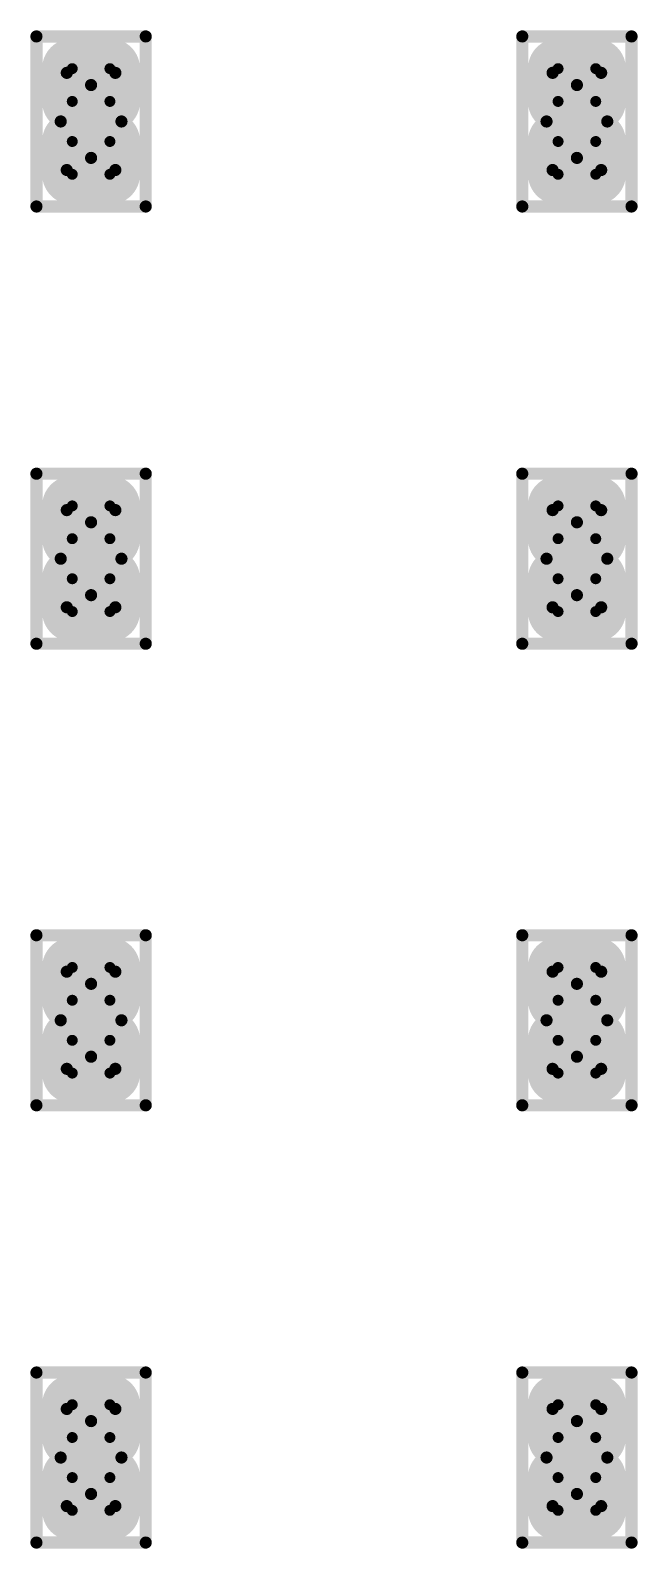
# Model space of a CAD drawing. Header units: millimetres. Extents: x 169 to 355, y 129 to 253.
# Drawn here: x 195.75 to 198.25, y 152.62 to 158.87 of the extents above; entities that cross this region are included whole.
import ezdxf

# ---------------------------------------------------------------- set-up
doc = ezdxf.new("R2010")
doc.units = ezdxf.units.MM
for name, color, linetype in [('Mechanical1', 6, 'Continuous'), ('Mechanical15', 56, 'Continuous'), ('TopLayer', 1, 'Continuous'), ('TopPaste', 8, 'Continuous'), ('TopSolder', 216, 'Continuous')]:
    doc.layers.add(name, color=color, linetype=linetype)

# ---------------------------------------------------------------- blocks, each defined once
blk = doc.blocks.new('R01005_1429')
at = {"layer": 'Mechanical1', "const_width": 0.05}
for points in [[(-0.1999, 0.1001), (0.2001, 0.1001)], [(-0.1999, 0.1001), (-0.1999, -0.0999)], [(0.2001, 0.1001), (0.2001, -0.0999)], [(-0.1999, -0.0999), (0.2001, -0.0999)]]:
    blk.add_lwpolyline(points, dxfattribs=at)
at = {"layer": 'Mechanical1', "const_width": 0.025}
for points in [[(-0.2124, 0.1001, 1), (-0.1874, 0.1001, 1)], [(-0.2124, 0.1001, 1), (-0.1874, 0.1001, 1)], [(0.1876, 0.1001, 1), (0.2126, 0.1001, 1)], [(0.1876, 0.1001, 1), (0.2126, 0.1001, 1)], [(-0.2124, -0.0999, 1), (-0.1874, -0.0999, 1)], [(-0.2124, -0.0999, 1), (-0.1874, -0.0999, 1)], [(0.1876, -0.0999, 1), (0.2126, -0.0999, 1)], [(0.1876, -0.0999, 1), (0.2126, -0.0999, 1)]]:
    blk.add_lwpolyline(points, format="xyb", close=True, dxfattribs=at)
at = {"layer": 'Mechanical15', "const_width": 0.05}
for points in [[(-0.35, 0.225), (0.35, 0.225)], [(-0.35, 0.225), (-0.35, -0.225)], [(0.35, 0.225), (0.35, -0.225)], [(0, 0.125), (0, -0.125)], [(-0.15, 0), (0.15, 0)], [(-0.35, -0.225), (0.35, -0.225)]]:
    blk.add_lwpolyline(points, dxfattribs=at)
at = {"layer": 'Mechanical15', "const_width": 0.025}
for points in [[(-0.3625, 0.225, 1), (-0.3375, 0.225, 1)], [(-0.3625, 0.225, 1), (-0.3375, 0.225, 1)], [(0.3375, 0.225, 1), (0.3625, 0.225, 1)], [(0.3375, 0.225, 1), (0.3625, 0.225, 1)], [(-0.0125, 0.125, 1), (0.0125, 0.125, 1)], [(-0.1625, 0, 1), (-0.1375, 0, 1)], [(0.1375, 0, 1), (0.1625, 0, 1)], [(-0.0125, -0.125, 1), (0.0125, -0.125, 1)], [(-0.3625, -0.225, 1), (-0.3375, -0.225, 1)], [(-0.3625, -0.225, 1), (-0.3375, -0.225, 1)], [(0.3375, -0.225, 1), (0.3625, -0.225, 1)], [(0.3375, -0.225, 1), (0.3625, -0.225, 1)]]:
    blk.add_lwpolyline(points, format="xyb", close=True, dxfattribs=at)
at = {"layer": 'TopLayer', "const_width": 0.0225}
for points in [[(-0.2287, 0.0775, 1), (-0.2063, 0.0775, 1)], [(-0.0937, 0.0775, 1), (-0.0712, 0.0775, 1)], [(0.0712, 0.0775, 1), (0.0937, 0.0775, 1)], [(0.2063, 0.0775, 1), (0.2287, 0.0775, 1)], [(-0.2287, -0.0775, 1), (-0.2063, -0.0775, 1)], [(-0.0937, -0.0775, 1), (-0.0712, -0.0775, 1)], [(0.0712, -0.0775, 1), (0.0937, -0.0775, 1)], [(0.2063, -0.0775, 1), (0.2287, -0.0775, 1)]]:
    blk.add_lwpolyline(points, format="xyb", close=True, dxfattribs=at)
at = {"layer": 'TopLayer'}
for points in [[(-0.24, 0.0775), (-0.24, -0.0775), (-0.06, 0.0775), (-0.06, -0.0775)], [(-0.2175, 0.1), (-0.2175, -0.1), (-0.0825, 0.1), (-0.0825, -0.1)], [(0.06, 0.0775), (0.06, -0.0775), (0.24, 0.0775), (0.24, -0.0775)], [(0.0825, 0.1), (0.0825, -0.1), (0.2175, 0.1), (0.2175, -0.1)]]:
    blk.add_solid(points, dxfattribs=at)
at = {"layer": 'TopPaste', "const_width": 0.0225}
for points in [[(-0.2287, 0.0775, 1), (-0.2063, 0.0775, 1)], [(-0.0937, 0.0775, 1), (-0.0712, 0.0775, 1)], [(0.0712, 0.0775, 1), (0.0937, 0.0775, 1)], [(0.2063, 0.0775, 1), (0.2287, 0.0775, 1)], [(-0.2287, -0.0775, 1), (-0.2063, -0.0775, 1)], [(-0.0937, -0.0775, 1), (-0.0712, -0.0775, 1)], [(0.0712, -0.0775, 1), (0.0937, -0.0775, 1)], [(0.2063, -0.0775, 1), (0.2287, -0.0775, 1)]]:
    blk.add_lwpolyline(points, format="xyb", close=True, dxfattribs=at)
at = {"layer": 'TopPaste'}
for points in [[(-0.24, 0.0775), (-0.24, -0.0775), (-0.06, 0.0775), (-0.06, -0.0775)], [(-0.2175, 0.1), (-0.2175, -0.1), (-0.0825, 0.1), (-0.0825, -0.1)], [(0.06, 0.0775), (0.06, -0.0775), (0.24, 0.0775), (0.24, -0.0775)], [(0.0825, 0.1), (0.0825, -0.1), (0.2175, 0.1), (0.2175, -0.1)]]:
    blk.add_solid(points, dxfattribs=at)
at = {"layer": 'TopSolder', "const_width": 0.1241}
for points in [[(-0.2795, 0.0775, 1), (-0.1555, 0.0775, 1)], [(-0.1445, 0.0775, 1), (-0.0204, 0.0775, 1)], [(0.0204, 0.0775, 1), (0.1445, 0.0775, 1)], [(0.1555, 0.0775, 1), (0.2795, 0.0775, 1)], [(-0.2795, -0.0775, 1), (-0.1555, -0.0775, 1)], [(-0.1445, -0.0775, 1), (-0.0204, -0.0775, 1)], [(0.0204, -0.0775, 1), (0.1445, -0.0775, 1)], [(0.1555, -0.0775, 1), (0.2795, -0.0775, 1)]]:
    blk.add_lwpolyline(points, format="xyb", close=True, dxfattribs=at)
at = {"layer": 'TopSolder'}
for points in [[(-0.2175, 0.2016), (-0.2175, -0.2016), (-0.0825, 0.2016), (-0.0825, -0.2016)], [(0.0825, 0.2016), (0.0825, -0.2016), (0.2175, 0.2016), (0.2175, -0.2016)], [(-0.3416, 0.0775), (-0.3416, -0.0775), (0.0416, 0.0775), (0.0416, -0.0775)], [(-0.0416, 0.0775), (-0.0416, -0.0775), (0.3416, 0.0775), (0.3416, -0.0775)]]:
    blk.add_solid(points, dxfattribs=at)
blk = doc.blocks.new('R01005_1430')
at = {"layer": 'Mechanical1', "const_width": 0.05}
for points in [[(-0.1999, 0.1001), (0.2001, 0.1001)], [(-0.1999, 0.1001), (-0.1999, -0.0999)], [(0.2001, 0.1001), (0.2001, -0.0999)], [(-0.1999, -0.0999), (0.2001, -0.0999)]]:
    blk.add_lwpolyline(points, dxfattribs=at)
at = {"layer": 'Mechanical1', "const_width": 0.025}
for points in [[(-0.2124, 0.1001, 1), (-0.1874, 0.1001, 1)], [(-0.2124, 0.1001, 1), (-0.1874, 0.1001, 1)], [(0.1876, 0.1001, 1), (0.2126, 0.1001, 1)], [(0.1876, 0.1001, 1), (0.2126, 0.1001, 1)], [(-0.2124, -0.0999, 1), (-0.1874, -0.0999, 1)], [(-0.2124, -0.0999, 1), (-0.1874, -0.0999, 1)], [(0.1876, -0.0999, 1), (0.2126, -0.0999, 1)], [(0.1876, -0.0999, 1), (0.2126, -0.0999, 1)]]:
    blk.add_lwpolyline(points, format="xyb", close=True, dxfattribs=at)
at = {"layer": 'Mechanical15', "const_width": 0.05}
for points in [[(-0.35, 0.225), (0.35, 0.225)], [(-0.35, 0.225), (-0.35, -0.225)], [(0.35, 0.225), (0.35, -0.225)], [(0, 0.125), (0, -0.125)], [(-0.15, 0), (0.15, 0)], [(-0.35, -0.225), (0.35, -0.225)]]:
    blk.add_lwpolyline(points, dxfattribs=at)
at = {"layer": 'Mechanical15', "const_width": 0.025}
for points in [[(-0.3625, 0.225, 1), (-0.3375, 0.225, 1)], [(-0.3625, 0.225, 1), (-0.3375, 0.225, 1)], [(0.3375, 0.225, 1), (0.3625, 0.225, 1)], [(0.3375, 0.225, 1), (0.3625, 0.225, 1)], [(-0.0125, 0.125, 1), (0.0125, 0.125, 1)], [(-0.1625, 0, 1), (-0.1375, 0, 1)], [(0.1375, 0, 1), (0.1625, 0, 1)], [(-0.0125, -0.125, 1), (0.0125, -0.125, 1)], [(-0.3625, -0.225, 1), (-0.3375, -0.225, 1)], [(-0.3625, -0.225, 1), (-0.3375, -0.225, 1)], [(0.3375, -0.225, 1), (0.3625, -0.225, 1)], [(0.3375, -0.225, 1), (0.3625, -0.225, 1)]]:
    blk.add_lwpolyline(points, format="xyb", close=True, dxfattribs=at)
at = {"layer": 'TopLayer', "const_width": 0.0225}
for points in [[(-0.2287, 0.0775, 1), (-0.2063, 0.0775, 1)], [(-0.0937, 0.0775, 1), (-0.0712, 0.0775, 1)], [(0.0712, 0.0775, 1), (0.0937, 0.0775, 1)], [(0.2063, 0.0775, 1), (0.2287, 0.0775, 1)], [(-0.2287, -0.0775, 1), (-0.2063, -0.0775, 1)], [(-0.0937, -0.0775, 1), (-0.0712, -0.0775, 1)], [(0.0712, -0.0775, 1), (0.0937, -0.0775, 1)], [(0.2063, -0.0775, 1), (0.2287, -0.0775, 1)]]:
    blk.add_lwpolyline(points, format="xyb", close=True, dxfattribs=at)
at = {"layer": 'TopLayer'}
for points in [[(-0.24, 0.0775), (-0.24, -0.0775), (-0.06, 0.0775), (-0.06, -0.0775)], [(-0.2175, 0.1), (-0.2175, -0.1), (-0.0825, 0.1), (-0.0825, -0.1)], [(0.06, 0.0775), (0.06, -0.0775), (0.24, 0.0775), (0.24, -0.0775)], [(0.0825, 0.1), (0.0825, -0.1), (0.2175, 0.1), (0.2175, -0.1)]]:
    blk.add_solid(points, dxfattribs=at)
at = {"layer": 'TopPaste', "const_width": 0.0225}
for points in [[(-0.2287, 0.0775, 1), (-0.2063, 0.0775, 1)], [(-0.0937, 0.0775, 1), (-0.0712, 0.0775, 1)], [(0.0712, 0.0775, 1), (0.0937, 0.0775, 1)], [(0.2063, 0.0775, 1), (0.2287, 0.0775, 1)], [(-0.2287, -0.0775, 1), (-0.2063, -0.0775, 1)], [(-0.0937, -0.0775, 1), (-0.0712, -0.0775, 1)], [(0.0712, -0.0775, 1), (0.0937, -0.0775, 1)], [(0.2063, -0.0775, 1), (0.2287, -0.0775, 1)]]:
    blk.add_lwpolyline(points, format="xyb", close=True, dxfattribs=at)
at = {"layer": 'TopPaste'}
for points in [[(-0.24, 0.0775), (-0.24, -0.0775), (-0.06, 0.0775), (-0.06, -0.0775)], [(-0.2175, 0.1), (-0.2175, -0.1), (-0.0825, 0.1), (-0.0825, -0.1)], [(0.06, 0.0775), (0.06, -0.0775), (0.24, 0.0775), (0.24, -0.0775)], [(0.0825, 0.1), (0.0825, -0.1), (0.2175, 0.1), (0.2175, -0.1)]]:
    blk.add_solid(points, dxfattribs=at)
at = {"layer": 'TopSolder', "const_width": 0.1241}
for points in [[(-0.2795, 0.0775, 1), (-0.1555, 0.0775, 1)], [(-0.1445, 0.0775, 1), (-0.0204, 0.0775, 1)], [(0.0204, 0.0775, 1), (0.1445, 0.0775, 1)], [(0.1555, 0.0775, 1), (0.2795, 0.0775, 1)], [(-0.2795, -0.0775, 1), (-0.1555, -0.0775, 1)], [(-0.1445, -0.0775, 1), (-0.0204, -0.0775, 1)], [(0.0204, -0.0775, 1), (0.1445, -0.0775, 1)], [(0.1555, -0.0775, 1), (0.2795, -0.0775, 1)]]:
    blk.add_lwpolyline(points, format="xyb", close=True, dxfattribs=at)
at = {"layer": 'TopSolder'}
for points in [[(-0.2175, 0.2016), (-0.2175, -0.2016), (-0.0825, 0.2016), (-0.0825, -0.2016)], [(0.0825, 0.2016), (0.0825, -0.2016), (0.2175, 0.2016), (0.2175, -0.2016)], [(-0.3416, 0.0775), (-0.3416, -0.0775), (0.0416, 0.0775), (0.0416, -0.0775)], [(-0.0416, 0.0775), (-0.0416, -0.0775), (0.3416, 0.0775), (0.3416, -0.0775)]]:
    blk.add_solid(points, dxfattribs=at)
blk = doc.blocks.new('R01005_1434')
at = {"layer": 'Mechanical1', "const_width": 0.05}
for points in [[(-0.1999, 0.1001), (0.2001, 0.1001)], [(-0.1999, 0.1001), (-0.1999, -0.0999)], [(0.2001, 0.1001), (0.2001, -0.0999)], [(-0.1999, -0.0999), (0.2001, -0.0999)]]:
    blk.add_lwpolyline(points, dxfattribs=at)
at = {"layer": 'Mechanical1', "const_width": 0.025}
for points in [[(-0.2124, 0.1001, 1), (-0.1874, 0.1001, 1)], [(-0.2124, 0.1001, 1), (-0.1874, 0.1001, 1)], [(0.1876, 0.1001, 1), (0.2126, 0.1001, 1)], [(0.1876, 0.1001, 1), (0.2126, 0.1001, 1)], [(-0.2124, -0.0999, 1), (-0.1874, -0.0999, 1)], [(-0.2124, -0.0999, 1), (-0.1874, -0.0999, 1)], [(0.1876, -0.0999, 1), (0.2126, -0.0999, 1)], [(0.1876, -0.0999, 1), (0.2126, -0.0999, 1)]]:
    blk.add_lwpolyline(points, format="xyb", close=True, dxfattribs=at)
at = {"layer": 'Mechanical15', "const_width": 0.05}
for points in [[(-0.35, 0.225), (0.35, 0.225)], [(-0.35, 0.225), (-0.35, -0.225)], [(0.35, 0.225), (0.35, -0.225)], [(0, 0.125), (0, -0.125)], [(-0.15, 0), (0.15, 0)], [(-0.35, -0.225), (0.35, -0.225)]]:
    blk.add_lwpolyline(points, dxfattribs=at)
at = {"layer": 'Mechanical15', "const_width": 0.025}
for points in [[(-0.3625, 0.225, 1), (-0.3375, 0.225, 1)], [(-0.3625, 0.225, 1), (-0.3375, 0.225, 1)], [(0.3375, 0.225, 1), (0.3625, 0.225, 1)], [(0.3375, 0.225, 1), (0.3625, 0.225, 1)], [(-0.0125, 0.125, 1), (0.0125, 0.125, 1)], [(-0.1625, 0, 1), (-0.1375, 0, 1)], [(0.1375, 0, 1), (0.1625, 0, 1)], [(-0.0125, -0.125, 1), (0.0125, -0.125, 1)], [(-0.3625, -0.225, 1), (-0.3375, -0.225, 1)], [(-0.3625, -0.225, 1), (-0.3375, -0.225, 1)], [(0.3375, -0.225, 1), (0.3625, -0.225, 1)], [(0.3375, -0.225, 1), (0.3625, -0.225, 1)]]:
    blk.add_lwpolyline(points, format="xyb", close=True, dxfattribs=at)
at = {"layer": 'TopLayer', "const_width": 0.0225}
for points in [[(-0.2287, 0.0775, 1), (-0.2063, 0.0775, 1)], [(-0.0937, 0.0775, 1), (-0.0712, 0.0775, 1)], [(0.0712, 0.0775, 1), (0.0937, 0.0775, 1)], [(0.2063, 0.0775, 1), (0.2287, 0.0775, 1)], [(-0.2287, -0.0775, 1), (-0.2063, -0.0775, 1)], [(-0.0937, -0.0775, 1), (-0.0712, -0.0775, 1)], [(0.0712, -0.0775, 1), (0.0937, -0.0775, 1)], [(0.2063, -0.0775, 1), (0.2287, -0.0775, 1)]]:
    blk.add_lwpolyline(points, format="xyb", close=True, dxfattribs=at)
at = {"layer": 'TopLayer'}
for points in [[(-0.24, 0.0775), (-0.24, -0.0775), (-0.06, 0.0775), (-0.06, -0.0775)], [(-0.2175, 0.1), (-0.2175, -0.1), (-0.0825, 0.1), (-0.0825, -0.1)], [(0.06, 0.0775), (0.06, -0.0775), (0.24, 0.0775), (0.24, -0.0775)], [(0.0825, 0.1), (0.0825, -0.1), (0.2175, 0.1), (0.2175, -0.1)]]:
    blk.add_solid(points, dxfattribs=at)
at = {"layer": 'TopPaste', "const_width": 0.0225}
for points in [[(-0.2287, 0.0775, 1), (-0.2063, 0.0775, 1)], [(-0.0937, 0.0775, 1), (-0.0712, 0.0775, 1)], [(0.0712, 0.0775, 1), (0.0937, 0.0775, 1)], [(0.2063, 0.0775, 1), (0.2287, 0.0775, 1)], [(-0.2287, -0.0775, 1), (-0.2063, -0.0775, 1)], [(-0.0937, -0.0775, 1), (-0.0712, -0.0775, 1)], [(0.0712, -0.0775, 1), (0.0937, -0.0775, 1)], [(0.2063, -0.0775, 1), (0.2287, -0.0775, 1)]]:
    blk.add_lwpolyline(points, format="xyb", close=True, dxfattribs=at)
at = {"layer": 'TopPaste'}
for points in [[(-0.24, 0.0775), (-0.24, -0.0775), (-0.06, 0.0775), (-0.06, -0.0775)], [(-0.2175, 0.1), (-0.2175, -0.1), (-0.0825, 0.1), (-0.0825, -0.1)], [(0.06, 0.0775), (0.06, -0.0775), (0.24, 0.0775), (0.24, -0.0775)], [(0.0825, 0.1), (0.0825, -0.1), (0.2175, 0.1), (0.2175, -0.1)]]:
    blk.add_solid(points, dxfattribs=at)
at = {"layer": 'TopSolder', "const_width": 0.1241}
for points in [[(-0.2795, 0.0775, 1), (-0.1555, 0.0775, 1)], [(-0.1445, 0.0775, 1), (-0.0204, 0.0775, 1)], [(0.0204, 0.0775, 1), (0.1445, 0.0775, 1)], [(0.1555, 0.0775, 1), (0.2795, 0.0775, 1)], [(-0.2795, -0.0775, 1), (-0.1555, -0.0775, 1)], [(-0.1445, -0.0775, 1), (-0.0204, -0.0775, 1)], [(0.0204, -0.0775, 1), (0.1445, -0.0775, 1)], [(0.1555, -0.0775, 1), (0.2795, -0.0775, 1)]]:
    blk.add_lwpolyline(points, format="xyb", close=True, dxfattribs=at)
at = {"layer": 'TopSolder'}
for points in [[(-0.2175, 0.2016), (-0.2175, -0.2016), (-0.0825, 0.2016), (-0.0825, -0.2016)], [(0.0825, 0.2016), (0.0825, -0.2016), (0.2175, 0.2016), (0.2175, -0.2016)], [(-0.3416, 0.0775), (-0.3416, -0.0775), (0.0416, 0.0775), (0.0416, -0.0775)], [(-0.0416, 0.0775), (-0.0416, -0.0775), (0.3416, 0.0775), (0.3416, -0.0775)]]:
    blk.add_solid(points, dxfattribs=at)
blk = doc.blocks.new('R01005_1435')
at = {"layer": 'Mechanical1', "const_width": 0.05}
for points in [[(-0.1999, 0.1001), (0.2001, 0.1001)], [(-0.1999, 0.1001), (-0.1999, -0.0999)], [(0.2001, 0.1001), (0.2001, -0.0999)], [(-0.1999, -0.0999), (0.2001, -0.0999)]]:
    blk.add_lwpolyline(points, dxfattribs=at)
at = {"layer": 'Mechanical1', "const_width": 0.025}
for points in [[(-0.2124, 0.1001, 1), (-0.1874, 0.1001, 1)], [(-0.2124, 0.1001, 1), (-0.1874, 0.1001, 1)], [(0.1876, 0.1001, 1), (0.2126, 0.1001, 1)], [(0.1876, 0.1001, 1), (0.2126, 0.1001, 1)], [(-0.2124, -0.0999, 1), (-0.1874, -0.0999, 1)], [(-0.2124, -0.0999, 1), (-0.1874, -0.0999, 1)], [(0.1876, -0.0999, 1), (0.2126, -0.0999, 1)], [(0.1876, -0.0999, 1), (0.2126, -0.0999, 1)]]:
    blk.add_lwpolyline(points, format="xyb", close=True, dxfattribs=at)
at = {"layer": 'Mechanical15', "const_width": 0.05}
for points in [[(-0.35, 0.225), (0.35, 0.225)], [(-0.35, 0.225), (-0.35, -0.225)], [(0.35, 0.225), (0.35, -0.225)], [(0, 0.125), (0, -0.125)], [(-0.15, 0), (0.15, 0)], [(-0.35, -0.225), (0.35, -0.225)]]:
    blk.add_lwpolyline(points, dxfattribs=at)
at = {"layer": 'Mechanical15', "const_width": 0.025}
for points in [[(-0.3625, 0.225, 1), (-0.3375, 0.225, 1)], [(-0.3625, 0.225, 1), (-0.3375, 0.225, 1)], [(0.3375, 0.225, 1), (0.3625, 0.225, 1)], [(0.3375, 0.225, 1), (0.3625, 0.225, 1)], [(-0.0125, 0.125, 1), (0.0125, 0.125, 1)], [(-0.1625, 0, 1), (-0.1375, 0, 1)], [(0.1375, 0, 1), (0.1625, 0, 1)], [(-0.0125, -0.125, 1), (0.0125, -0.125, 1)], [(-0.3625, -0.225, 1), (-0.3375, -0.225, 1)], [(-0.3625, -0.225, 1), (-0.3375, -0.225, 1)], [(0.3375, -0.225, 1), (0.3625, -0.225, 1)], [(0.3375, -0.225, 1), (0.3625, -0.225, 1)]]:
    blk.add_lwpolyline(points, format="xyb", close=True, dxfattribs=at)
at = {"layer": 'TopLayer', "const_width": 0.0225}
for points in [[(-0.2287, 0.0775, 1), (-0.2063, 0.0775, 1)], [(-0.0937, 0.0775, 1), (-0.0712, 0.0775, 1)], [(0.0712, 0.0775, 1), (0.0937, 0.0775, 1)], [(0.2063, 0.0775, 1), (0.2287, 0.0775, 1)], [(-0.2287, -0.0775, 1), (-0.2063, -0.0775, 1)], [(-0.0937, -0.0775, 1), (-0.0712, -0.0775, 1)], [(0.0712, -0.0775, 1), (0.0937, -0.0775, 1)], [(0.2063, -0.0775, 1), (0.2287, -0.0775, 1)]]:
    blk.add_lwpolyline(points, format="xyb", close=True, dxfattribs=at)
at = {"layer": 'TopLayer'}
for points in [[(-0.24, 0.0775), (-0.24, -0.0775), (-0.06, 0.0775), (-0.06, -0.0775)], [(-0.2175, 0.1), (-0.2175, -0.1), (-0.0825, 0.1), (-0.0825, -0.1)], [(0.06, 0.0775), (0.06, -0.0775), (0.24, 0.0775), (0.24, -0.0775)], [(0.0825, 0.1), (0.0825, -0.1), (0.2175, 0.1), (0.2175, -0.1)]]:
    blk.add_solid(points, dxfattribs=at)
at = {"layer": 'TopPaste', "const_width": 0.0225}
for points in [[(-0.2287, 0.0775, 1), (-0.2063, 0.0775, 1)], [(-0.0937, 0.0775, 1), (-0.0712, 0.0775, 1)], [(0.0712, 0.0775, 1), (0.0937, 0.0775, 1)], [(0.2063, 0.0775, 1), (0.2287, 0.0775, 1)], [(-0.2287, -0.0775, 1), (-0.2063, -0.0775, 1)], [(-0.0937, -0.0775, 1), (-0.0712, -0.0775, 1)], [(0.0712, -0.0775, 1), (0.0937, -0.0775, 1)], [(0.2063, -0.0775, 1), (0.2287, -0.0775, 1)]]:
    blk.add_lwpolyline(points, format="xyb", close=True, dxfattribs=at)
at = {"layer": 'TopPaste'}
for points in [[(-0.24, 0.0775), (-0.24, -0.0775), (-0.06, 0.0775), (-0.06, -0.0775)], [(-0.2175, 0.1), (-0.2175, -0.1), (-0.0825, 0.1), (-0.0825, -0.1)], [(0.06, 0.0775), (0.06, -0.0775), (0.24, 0.0775), (0.24, -0.0775)], [(0.0825, 0.1), (0.0825, -0.1), (0.2175, 0.1), (0.2175, -0.1)]]:
    blk.add_solid(points, dxfattribs=at)
at = {"layer": 'TopSolder', "const_width": 0.1241}
for points in [[(-0.2795, 0.0775, 1), (-0.1555, 0.0775, 1)], [(-0.1445, 0.0775, 1), (-0.0204, 0.0775, 1)], [(0.0204, 0.0775, 1), (0.1445, 0.0775, 1)], [(0.1555, 0.0775, 1), (0.2795, 0.0775, 1)], [(-0.2795, -0.0775, 1), (-0.1555, -0.0775, 1)], [(-0.1445, -0.0775, 1), (-0.0204, -0.0775, 1)], [(0.0204, -0.0775, 1), (0.1445, -0.0775, 1)], [(0.1555, -0.0775, 1), (0.2795, -0.0775, 1)]]:
    blk.add_lwpolyline(points, format="xyb", close=True, dxfattribs=at)
at = {"layer": 'TopSolder'}
for points in [[(-0.2175, 0.2016), (-0.2175, -0.2016), (-0.0825, 0.2016), (-0.0825, -0.2016)], [(0.0825, 0.2016), (0.0825, -0.2016), (0.2175, 0.2016), (0.2175, -0.2016)], [(-0.3416, 0.0775), (-0.3416, -0.0775), (0.0416, 0.0775), (0.0416, -0.0775)], [(-0.0416, 0.0775), (-0.0416, -0.0775), (0.3416, 0.0775), (0.3416, -0.0775)]]:
    blk.add_solid(points, dxfattribs=at)
blk = doc.blocks.new('R01005_1450')
at = {"layer": 'Mechanical1', "const_width": 0.05}
for points in [[(-0.1999, 0.1001), (0.2001, 0.1001)], [(-0.1999, 0.1001), (-0.1999, -0.0999)], [(0.2001, 0.1001), (0.2001, -0.0999)], [(-0.1999, -0.0999), (0.2001, -0.0999)]]:
    blk.add_lwpolyline(points, dxfattribs=at)
at = {"layer": 'Mechanical1', "const_width": 0.025}
for points in [[(-0.2124, 0.1001, 1), (-0.1874, 0.1001, 1)], [(-0.2124, 0.1001, 1), (-0.1874, 0.1001, 1)], [(0.1876, 0.1001, 1), (0.2126, 0.1001, 1)], [(0.1876, 0.1001, 1), (0.2126, 0.1001, 1)], [(-0.2124, -0.0999, 1), (-0.1874, -0.0999, 1)], [(-0.2124, -0.0999, 1), (-0.1874, -0.0999, 1)], [(0.1876, -0.0999, 1), (0.2126, -0.0999, 1)], [(0.1876, -0.0999, 1), (0.2126, -0.0999, 1)]]:
    blk.add_lwpolyline(points, format="xyb", close=True, dxfattribs=at)
at = {"layer": 'Mechanical15', "const_width": 0.05}
for points in [[(-0.35, 0.225), (0.35, 0.225)], [(-0.35, 0.225), (-0.35, -0.225)], [(0.35, 0.225), (0.35, -0.225)], [(0, 0.125), (0, -0.125)], [(-0.15, 0), (0.15, 0)], [(-0.35, -0.225), (0.35, -0.225)]]:
    blk.add_lwpolyline(points, dxfattribs=at)
at = {"layer": 'Mechanical15', "const_width": 0.025}
for points in [[(-0.3625, 0.225, 1), (-0.3375, 0.225, 1)], [(-0.3625, 0.225, 1), (-0.3375, 0.225, 1)], [(0.3375, 0.225, 1), (0.3625, 0.225, 1)], [(0.3375, 0.225, 1), (0.3625, 0.225, 1)], [(-0.0125, 0.125, 1), (0.0125, 0.125, 1)], [(-0.1625, 0, 1), (-0.1375, 0, 1)], [(0.1375, 0, 1), (0.1625, 0, 1)], [(-0.0125, -0.125, 1), (0.0125, -0.125, 1)], [(-0.3625, -0.225, 1), (-0.3375, -0.225, 1)], [(-0.3625, -0.225, 1), (-0.3375, -0.225, 1)], [(0.3375, -0.225, 1), (0.3625, -0.225, 1)], [(0.3375, -0.225, 1), (0.3625, -0.225, 1)]]:
    blk.add_lwpolyline(points, format="xyb", close=True, dxfattribs=at)
at = {"layer": 'TopLayer', "const_width": 0.0225}
for points in [[(-0.2287, 0.0775, 1), (-0.2063, 0.0775, 1)], [(-0.0937, 0.0775, 1), (-0.0712, 0.0775, 1)], [(0.0712, 0.0775, 1), (0.0937, 0.0775, 1)], [(0.2063, 0.0775, 1), (0.2287, 0.0775, 1)], [(-0.2287, -0.0775, 1), (-0.2063, -0.0775, 1)], [(-0.0937, -0.0775, 1), (-0.0712, -0.0775, 1)], [(0.0712, -0.0775, 1), (0.0937, -0.0775, 1)], [(0.2063, -0.0775, 1), (0.2287, -0.0775, 1)]]:
    blk.add_lwpolyline(points, format="xyb", close=True, dxfattribs=at)
at = {"layer": 'TopLayer'}
for points in [[(-0.24, 0.0775), (-0.24, -0.0775), (-0.06, 0.0775), (-0.06, -0.0775)], [(-0.2175, 0.1), (-0.2175, -0.1), (-0.0825, 0.1), (-0.0825, -0.1)], [(0.06, 0.0775), (0.06, -0.0775), (0.24, 0.0775), (0.24, -0.0775)], [(0.0825, 0.1), (0.0825, -0.1), (0.2175, 0.1), (0.2175, -0.1)]]:
    blk.add_solid(points, dxfattribs=at)
at = {"layer": 'TopPaste', "const_width": 0.0225}
for points in [[(-0.2287, 0.0775, 1), (-0.2063, 0.0775, 1)], [(-0.0937, 0.0775, 1), (-0.0712, 0.0775, 1)], [(0.0712, 0.0775, 1), (0.0937, 0.0775, 1)], [(0.2063, 0.0775, 1), (0.2287, 0.0775, 1)], [(-0.2287, -0.0775, 1), (-0.2063, -0.0775, 1)], [(-0.0937, -0.0775, 1), (-0.0712, -0.0775, 1)], [(0.0712, -0.0775, 1), (0.0937, -0.0775, 1)], [(0.2063, -0.0775, 1), (0.2287, -0.0775, 1)]]:
    blk.add_lwpolyline(points, format="xyb", close=True, dxfattribs=at)
at = {"layer": 'TopPaste'}
for points in [[(-0.24, 0.0775), (-0.24, -0.0775), (-0.06, 0.0775), (-0.06, -0.0775)], [(-0.2175, 0.1), (-0.2175, -0.1), (-0.0825, 0.1), (-0.0825, -0.1)], [(0.06, 0.0775), (0.06, -0.0775), (0.24, 0.0775), (0.24, -0.0775)], [(0.0825, 0.1), (0.0825, -0.1), (0.2175, 0.1), (0.2175, -0.1)]]:
    blk.add_solid(points, dxfattribs=at)
at = {"layer": 'TopSolder', "const_width": 0.1241}
for points in [[(-0.2795, 0.0775, 1), (-0.1555, 0.0775, 1)], [(-0.1445, 0.0775, 1), (-0.0204, 0.0775, 1)], [(0.0204, 0.0775, 1), (0.1445, 0.0775, 1)], [(0.1555, 0.0775, 1), (0.2795, 0.0775, 1)], [(-0.2795, -0.0775, 1), (-0.1555, -0.0775, 1)], [(-0.1445, -0.0775, 1), (-0.0204, -0.0775, 1)], [(0.0204, -0.0775, 1), (0.1445, -0.0775, 1)], [(0.1555, -0.0775, 1), (0.2795, -0.0775, 1)]]:
    blk.add_lwpolyline(points, format="xyb", close=True, dxfattribs=at)
at = {"layer": 'TopSolder'}
for points in [[(-0.2175, 0.2016), (-0.2175, -0.2016), (-0.0825, 0.2016), (-0.0825, -0.2016)], [(0.0825, 0.2016), (0.0825, -0.2016), (0.2175, 0.2016), (0.2175, -0.2016)], [(-0.3416, 0.0775), (-0.3416, -0.0775), (0.0416, 0.0775), (0.0416, -0.0775)], [(-0.0416, 0.0775), (-0.0416, -0.0775), (0.3416, 0.0775), (0.3416, -0.0775)]]:
    blk.add_solid(points, dxfattribs=at)
blk = doc.blocks.new('R01005_1451')
at = {"layer": 'Mechanical1', "const_width": 0.05}
for points in [[(-0.1999, 0.1001), (0.2001, 0.1001)], [(-0.1999, 0.1001), (-0.1999, -0.0999)], [(0.2001, 0.1001), (0.2001, -0.0999)], [(-0.1999, -0.0999), (0.2001, -0.0999)]]:
    blk.add_lwpolyline(points, dxfattribs=at)
at = {"layer": 'Mechanical1', "const_width": 0.025}
for points in [[(-0.2124, 0.1001, 1), (-0.1874, 0.1001, 1)], [(-0.2124, 0.1001, 1), (-0.1874, 0.1001, 1)], [(0.1876, 0.1001, 1), (0.2126, 0.1001, 1)], [(0.1876, 0.1001, 1), (0.2126, 0.1001, 1)], [(-0.2124, -0.0999, 1), (-0.1874, -0.0999, 1)], [(-0.2124, -0.0999, 1), (-0.1874, -0.0999, 1)], [(0.1876, -0.0999, 1), (0.2126, -0.0999, 1)], [(0.1876, -0.0999, 1), (0.2126, -0.0999, 1)]]:
    blk.add_lwpolyline(points, format="xyb", close=True, dxfattribs=at)
at = {"layer": 'Mechanical15', "const_width": 0.05}
for points in [[(-0.35, 0.225), (0.35, 0.225)], [(-0.35, 0.225), (-0.35, -0.225)], [(0.35, 0.225), (0.35, -0.225)], [(0, 0.125), (0, -0.125)], [(-0.15, 0), (0.15, 0)], [(-0.35, -0.225), (0.35, -0.225)]]:
    blk.add_lwpolyline(points, dxfattribs=at)
at = {"layer": 'Mechanical15', "const_width": 0.025}
for points in [[(-0.3625, 0.225, 1), (-0.3375, 0.225, 1)], [(-0.3625, 0.225, 1), (-0.3375, 0.225, 1)], [(0.3375, 0.225, 1), (0.3625, 0.225, 1)], [(0.3375, 0.225, 1), (0.3625, 0.225, 1)], [(-0.0125, 0.125, 1), (0.0125, 0.125, 1)], [(-0.1625, 0, 1), (-0.1375, 0, 1)], [(0.1375, 0, 1), (0.1625, 0, 1)], [(-0.0125, -0.125, 1), (0.0125, -0.125, 1)], [(-0.3625, -0.225, 1), (-0.3375, -0.225, 1)], [(-0.3625, -0.225, 1), (-0.3375, -0.225, 1)], [(0.3375, -0.225, 1), (0.3625, -0.225, 1)], [(0.3375, -0.225, 1), (0.3625, -0.225, 1)]]:
    blk.add_lwpolyline(points, format="xyb", close=True, dxfattribs=at)
at = {"layer": 'TopLayer', "const_width": 0.0225}
for points in [[(-0.2287, 0.0775, 1), (-0.2063, 0.0775, 1)], [(-0.0937, 0.0775, 1), (-0.0712, 0.0775, 1)], [(0.0712, 0.0775, 1), (0.0937, 0.0775, 1)], [(0.2063, 0.0775, 1), (0.2287, 0.0775, 1)], [(-0.2287, -0.0775, 1), (-0.2063, -0.0775, 1)], [(-0.0937, -0.0775, 1), (-0.0712, -0.0775, 1)], [(0.0712, -0.0775, 1), (0.0937, -0.0775, 1)], [(0.2063, -0.0775, 1), (0.2287, -0.0775, 1)]]:
    blk.add_lwpolyline(points, format="xyb", close=True, dxfattribs=at)
at = {"layer": 'TopLayer'}
for points in [[(-0.24, 0.0775), (-0.24, -0.0775), (-0.06, 0.0775), (-0.06, -0.0775)], [(-0.2175, 0.1), (-0.2175, -0.1), (-0.0825, 0.1), (-0.0825, -0.1)], [(0.06, 0.0775), (0.06, -0.0775), (0.24, 0.0775), (0.24, -0.0775)], [(0.0825, 0.1), (0.0825, -0.1), (0.2175, 0.1), (0.2175, -0.1)]]:
    blk.add_solid(points, dxfattribs=at)
at = {"layer": 'TopPaste', "const_width": 0.0225}
for points in [[(-0.2287, 0.0775, 1), (-0.2063, 0.0775, 1)], [(-0.0937, 0.0775, 1), (-0.0712, 0.0775, 1)], [(0.0712, 0.0775, 1), (0.0937, 0.0775, 1)], [(0.2063, 0.0775, 1), (0.2287, 0.0775, 1)], [(-0.2287, -0.0775, 1), (-0.2063, -0.0775, 1)], [(-0.0937, -0.0775, 1), (-0.0712, -0.0775, 1)], [(0.0712, -0.0775, 1), (0.0937, -0.0775, 1)], [(0.2063, -0.0775, 1), (0.2287, -0.0775, 1)]]:
    blk.add_lwpolyline(points, format="xyb", close=True, dxfattribs=at)
at = {"layer": 'TopPaste'}
for points in [[(-0.24, 0.0775), (-0.24, -0.0775), (-0.06, 0.0775), (-0.06, -0.0775)], [(-0.2175, 0.1), (-0.2175, -0.1), (-0.0825, 0.1), (-0.0825, -0.1)], [(0.06, 0.0775), (0.06, -0.0775), (0.24, 0.0775), (0.24, -0.0775)], [(0.0825, 0.1), (0.0825, -0.1), (0.2175, 0.1), (0.2175, -0.1)]]:
    blk.add_solid(points, dxfattribs=at)
at = {"layer": 'TopSolder', "const_width": 0.1241}
for points in [[(-0.2795, 0.0775, 1), (-0.1555, 0.0775, 1)], [(-0.1445, 0.0775, 1), (-0.0204, 0.0775, 1)], [(0.0204, 0.0775, 1), (0.1445, 0.0775, 1)], [(0.1555, 0.0775, 1), (0.2795, 0.0775, 1)], [(-0.2795, -0.0775, 1), (-0.1555, -0.0775, 1)], [(-0.1445, -0.0775, 1), (-0.0204, -0.0775, 1)], [(0.0204, -0.0775, 1), (0.1445, -0.0775, 1)], [(0.1555, -0.0775, 1), (0.2795, -0.0775, 1)]]:
    blk.add_lwpolyline(points, format="xyb", close=True, dxfattribs=at)
at = {"layer": 'TopSolder'}
for points in [[(-0.2175, 0.2016), (-0.2175, -0.2016), (-0.0825, 0.2016), (-0.0825, -0.2016)], [(0.0825, 0.2016), (0.0825, -0.2016), (0.2175, 0.2016), (0.2175, -0.2016)], [(-0.3416, 0.0775), (-0.3416, -0.0775), (0.0416, 0.0775), (0.0416, -0.0775)], [(-0.0416, 0.0775), (-0.0416, -0.0775), (0.3416, 0.0775), (0.3416, -0.0775)]]:
    blk.add_solid(points, dxfattribs=at)
blk = doc.blocks.new('R01005_1455')
at = {"layer": 'Mechanical1', "const_width": 0.05}
for points in [[(-0.1999, 0.1001), (0.2001, 0.1001)], [(-0.1999, 0.1001), (-0.1999, -0.0999)], [(0.2001, 0.1001), (0.2001, -0.0999)], [(-0.1999, -0.0999), (0.2001, -0.0999)]]:
    blk.add_lwpolyline(points, dxfattribs=at)
at = {"layer": 'Mechanical1', "const_width": 0.025}
for points in [[(-0.2124, 0.1001, 1), (-0.1874, 0.1001, 1)], [(-0.2124, 0.1001, 1), (-0.1874, 0.1001, 1)], [(0.1876, 0.1001, 1), (0.2126, 0.1001, 1)], [(0.1876, 0.1001, 1), (0.2126, 0.1001, 1)], [(-0.2124, -0.0999, 1), (-0.1874, -0.0999, 1)], [(-0.2124, -0.0999, 1), (-0.1874, -0.0999, 1)], [(0.1876, -0.0999, 1), (0.2126, -0.0999, 1)], [(0.1876, -0.0999, 1), (0.2126, -0.0999, 1)]]:
    blk.add_lwpolyline(points, format="xyb", close=True, dxfattribs=at)
at = {"layer": 'Mechanical15', "const_width": 0.05}
for points in [[(-0.35, 0.225), (0.35, 0.225)], [(-0.35, 0.225), (-0.35, -0.225)], [(0.35, 0.225), (0.35, -0.225)], [(0, 0.125), (0, -0.125)], [(-0.15, 0), (0.15, 0)], [(-0.35, -0.225), (0.35, -0.225)]]:
    blk.add_lwpolyline(points, dxfattribs=at)
at = {"layer": 'Mechanical15', "const_width": 0.025}
for points in [[(-0.3625, 0.225, 1), (-0.3375, 0.225, 1)], [(-0.3625, 0.225, 1), (-0.3375, 0.225, 1)], [(0.3375, 0.225, 1), (0.3625, 0.225, 1)], [(0.3375, 0.225, 1), (0.3625, 0.225, 1)], [(-0.0125, 0.125, 1), (0.0125, 0.125, 1)], [(-0.1625, 0, 1), (-0.1375, 0, 1)], [(0.1375, 0, 1), (0.1625, 0, 1)], [(-0.0125, -0.125, 1), (0.0125, -0.125, 1)], [(-0.3625, -0.225, 1), (-0.3375, -0.225, 1)], [(-0.3625, -0.225, 1), (-0.3375, -0.225, 1)], [(0.3375, -0.225, 1), (0.3625, -0.225, 1)], [(0.3375, -0.225, 1), (0.3625, -0.225, 1)]]:
    blk.add_lwpolyline(points, format="xyb", close=True, dxfattribs=at)
at = {"layer": 'TopLayer', "const_width": 0.0225}
for points in [[(-0.2287, 0.0775, 1), (-0.2063, 0.0775, 1)], [(-0.0937, 0.0775, 1), (-0.0712, 0.0775, 1)], [(0.0712, 0.0775, 1), (0.0937, 0.0775, 1)], [(0.2063, 0.0775, 1), (0.2287, 0.0775, 1)], [(-0.2287, -0.0775, 1), (-0.2063, -0.0775, 1)], [(-0.0937, -0.0775, 1), (-0.0712, -0.0775, 1)], [(0.0712, -0.0775, 1), (0.0937, -0.0775, 1)], [(0.2063, -0.0775, 1), (0.2287, -0.0775, 1)]]:
    blk.add_lwpolyline(points, format="xyb", close=True, dxfattribs=at)
at = {"layer": 'TopLayer'}
for points in [[(-0.24, 0.0775), (-0.24, -0.0775), (-0.06, 0.0775), (-0.06, -0.0775)], [(-0.2175, 0.1), (-0.2175, -0.1), (-0.0825, 0.1), (-0.0825, -0.1)], [(0.06, 0.0775), (0.06, -0.0775), (0.24, 0.0775), (0.24, -0.0775)], [(0.0825, 0.1), (0.0825, -0.1), (0.2175, 0.1), (0.2175, -0.1)]]:
    blk.add_solid(points, dxfattribs=at)
at = {"layer": 'TopPaste', "const_width": 0.0225}
for points in [[(-0.2287, 0.0775, 1), (-0.2063, 0.0775, 1)], [(-0.0937, 0.0775, 1), (-0.0712, 0.0775, 1)], [(0.0712, 0.0775, 1), (0.0937, 0.0775, 1)], [(0.2063, 0.0775, 1), (0.2287, 0.0775, 1)], [(-0.2287, -0.0775, 1), (-0.2063, -0.0775, 1)], [(-0.0937, -0.0775, 1), (-0.0712, -0.0775, 1)], [(0.0712, -0.0775, 1), (0.0937, -0.0775, 1)], [(0.2063, -0.0775, 1), (0.2287, -0.0775, 1)]]:
    blk.add_lwpolyline(points, format="xyb", close=True, dxfattribs=at)
at = {"layer": 'TopPaste'}
for points in [[(-0.24, 0.0775), (-0.24, -0.0775), (-0.06, 0.0775), (-0.06, -0.0775)], [(-0.2175, 0.1), (-0.2175, -0.1), (-0.0825, 0.1), (-0.0825, -0.1)], [(0.06, 0.0775), (0.06, -0.0775), (0.24, 0.0775), (0.24, -0.0775)], [(0.0825, 0.1), (0.0825, -0.1), (0.2175, 0.1), (0.2175, -0.1)]]:
    blk.add_solid(points, dxfattribs=at)
at = {"layer": 'TopSolder', "const_width": 0.1241}
for points in [[(-0.2795, 0.0775, 1), (-0.1555, 0.0775, 1)], [(-0.1445, 0.0775, 1), (-0.0204, 0.0775, 1)], [(0.0204, 0.0775, 1), (0.1445, 0.0775, 1)], [(0.1555, 0.0775, 1), (0.2795, 0.0775, 1)], [(-0.2795, -0.0775, 1), (-0.1555, -0.0775, 1)], [(-0.1445, -0.0775, 1), (-0.0204, -0.0775, 1)], [(0.0204, -0.0775, 1), (0.1445, -0.0775, 1)], [(0.1555, -0.0775, 1), (0.2795, -0.0775, 1)]]:
    blk.add_lwpolyline(points, format="xyb", close=True, dxfattribs=at)
at = {"layer": 'TopSolder'}
for points in [[(-0.2175, 0.2016), (-0.2175, -0.2016), (-0.0825, 0.2016), (-0.0825, -0.2016)], [(0.0825, 0.2016), (0.0825, -0.2016), (0.2175, 0.2016), (0.2175, -0.2016)], [(-0.3416, 0.0775), (-0.3416, -0.0775), (0.0416, 0.0775), (0.0416, -0.0775)], [(-0.0416, 0.0775), (-0.0416, -0.0775), (0.3416, 0.0775), (0.3416, -0.0775)]]:
    blk.add_solid(points, dxfattribs=at)
blk = doc.blocks.new('R01005_1456')
at = {"layer": 'Mechanical1', "const_width": 0.05}
for points in [[(-0.1999, 0.1001), (0.2001, 0.1001)], [(-0.1999, 0.1001), (-0.1999, -0.0999)], [(0.2001, 0.1001), (0.2001, -0.0999)], [(-0.1999, -0.0999), (0.2001, -0.0999)]]:
    blk.add_lwpolyline(points, dxfattribs=at)
at = {"layer": 'Mechanical1', "const_width": 0.025}
for points in [[(-0.2124, 0.1001, 1), (-0.1874, 0.1001, 1)], [(-0.2124, 0.1001, 1), (-0.1874, 0.1001, 1)], [(0.1876, 0.1001, 1), (0.2126, 0.1001, 1)], [(0.1876, 0.1001, 1), (0.2126, 0.1001, 1)], [(-0.2124, -0.0999, 1), (-0.1874, -0.0999, 1)], [(-0.2124, -0.0999, 1), (-0.1874, -0.0999, 1)], [(0.1876, -0.0999, 1), (0.2126, -0.0999, 1)], [(0.1876, -0.0999, 1), (0.2126, -0.0999, 1)]]:
    blk.add_lwpolyline(points, format="xyb", close=True, dxfattribs=at)
at = {"layer": 'Mechanical15', "const_width": 0.05}
for points in [[(-0.35, 0.225), (0.35, 0.225)], [(-0.35, 0.225), (-0.35, -0.225)], [(0.35, 0.225), (0.35, -0.225)], [(0, 0.125), (0, -0.125)], [(-0.15, 0), (0.15, 0)], [(-0.35, -0.225), (0.35, -0.225)]]:
    blk.add_lwpolyline(points, dxfattribs=at)
at = {"layer": 'Mechanical15', "const_width": 0.025}
for points in [[(-0.3625, 0.225, 1), (-0.3375, 0.225, 1)], [(-0.3625, 0.225, 1), (-0.3375, 0.225, 1)], [(0.3375, 0.225, 1), (0.3625, 0.225, 1)], [(0.3375, 0.225, 1), (0.3625, 0.225, 1)], [(-0.0125, 0.125, 1), (0.0125, 0.125, 1)], [(-0.1625, 0, 1), (-0.1375, 0, 1)], [(0.1375, 0, 1), (0.1625, 0, 1)], [(-0.0125, -0.125, 1), (0.0125, -0.125, 1)], [(-0.3625, -0.225, 1), (-0.3375, -0.225, 1)], [(-0.3625, -0.225, 1), (-0.3375, -0.225, 1)], [(0.3375, -0.225, 1), (0.3625, -0.225, 1)], [(0.3375, -0.225, 1), (0.3625, -0.225, 1)]]:
    blk.add_lwpolyline(points, format="xyb", close=True, dxfattribs=at)
at = {"layer": 'TopLayer', "const_width": 0.0225}
for points in [[(-0.2287, 0.0775, 1), (-0.2063, 0.0775, 1)], [(-0.0937, 0.0775, 1), (-0.0712, 0.0775, 1)], [(0.0712, 0.0775, 1), (0.0937, 0.0775, 1)], [(0.2063, 0.0775, 1), (0.2287, 0.0775, 1)], [(-0.2287, -0.0775, 1), (-0.2063, -0.0775, 1)], [(-0.0937, -0.0775, 1), (-0.0712, -0.0775, 1)], [(0.0712, -0.0775, 1), (0.0937, -0.0775, 1)], [(0.2063, -0.0775, 1), (0.2287, -0.0775, 1)]]:
    blk.add_lwpolyline(points, format="xyb", close=True, dxfattribs=at)
at = {"layer": 'TopLayer'}
for points in [[(-0.24, 0.0775), (-0.24, -0.0775), (-0.06, 0.0775), (-0.06, -0.0775)], [(-0.2175, 0.1), (-0.2175, -0.1), (-0.0825, 0.1), (-0.0825, -0.1)], [(0.06, 0.0775), (0.06, -0.0775), (0.24, 0.0775), (0.24, -0.0775)], [(0.0825, 0.1), (0.0825, -0.1), (0.2175, 0.1), (0.2175, -0.1)]]:
    blk.add_solid(points, dxfattribs=at)
at = {"layer": 'TopPaste', "const_width": 0.0225}
for points in [[(-0.2287, 0.0775, 1), (-0.2063, 0.0775, 1)], [(-0.0937, 0.0775, 1), (-0.0712, 0.0775, 1)], [(0.0712, 0.0775, 1), (0.0937, 0.0775, 1)], [(0.2063, 0.0775, 1), (0.2287, 0.0775, 1)], [(-0.2287, -0.0775, 1), (-0.2063, -0.0775, 1)], [(-0.0937, -0.0775, 1), (-0.0712, -0.0775, 1)], [(0.0712, -0.0775, 1), (0.0937, -0.0775, 1)], [(0.2063, -0.0775, 1), (0.2287, -0.0775, 1)]]:
    blk.add_lwpolyline(points, format="xyb", close=True, dxfattribs=at)
at = {"layer": 'TopPaste'}
for points in [[(-0.24, 0.0775), (-0.24, -0.0775), (-0.06, 0.0775), (-0.06, -0.0775)], [(-0.2175, 0.1), (-0.2175, -0.1), (-0.0825, 0.1), (-0.0825, -0.1)], [(0.06, 0.0775), (0.06, -0.0775), (0.24, 0.0775), (0.24, -0.0775)], [(0.0825, 0.1), (0.0825, -0.1), (0.2175, 0.1), (0.2175, -0.1)]]:
    blk.add_solid(points, dxfattribs=at)
at = {"layer": 'TopSolder', "const_width": 0.1241}
for points in [[(-0.2795, 0.0775, 1), (-0.1555, 0.0775, 1)], [(-0.1445, 0.0775, 1), (-0.0204, 0.0775, 1)], [(0.0204, 0.0775, 1), (0.1445, 0.0775, 1)], [(0.1555, 0.0775, 1), (0.2795, 0.0775, 1)], [(-0.2795, -0.0775, 1), (-0.1555, -0.0775, 1)], [(-0.1445, -0.0775, 1), (-0.0204, -0.0775, 1)], [(0.0204, -0.0775, 1), (0.1445, -0.0775, 1)], [(0.1555, -0.0775, 1), (0.2795, -0.0775, 1)]]:
    blk.add_lwpolyline(points, format="xyb", close=True, dxfattribs=at)
at = {"layer": 'TopSolder'}
for points in [[(-0.2175, 0.2016), (-0.2175, -0.2016), (-0.0825, 0.2016), (-0.0825, -0.2016)], [(0.0825, 0.2016), (0.0825, -0.2016), (0.2175, 0.2016), (0.2175, -0.2016)], [(-0.3416, 0.0775), (-0.3416, -0.0775), (0.0416, 0.0775), (0.0416, -0.0775)], [(-0.0416, 0.0775), (-0.0416, -0.0775), (0.3416, 0.0775), (0.3416, -0.0775)]]:
    blk.add_solid(points, dxfattribs=at)

msp = doc.modelspace()

# ---------------------------------------------------------------- block references
at = {"rotation": 90}
for name, p in [('R01005_1430', (196, 158.5)), ('R01005_1429', (198, 158.5)), ('R01005_1435', (196, 156.7)), ('R01005_1434', (198, 156.7)), ('R01005_1450', (196, 154.8)), ('R01005_1451', (198, 154.8)), ('R01005_1455', (196, 153)), ('R01005_1456', (198, 153))]:
    msp.add_blockref(name, p, dxfattribs=at)

doc.saveas('drawing.dxf')
